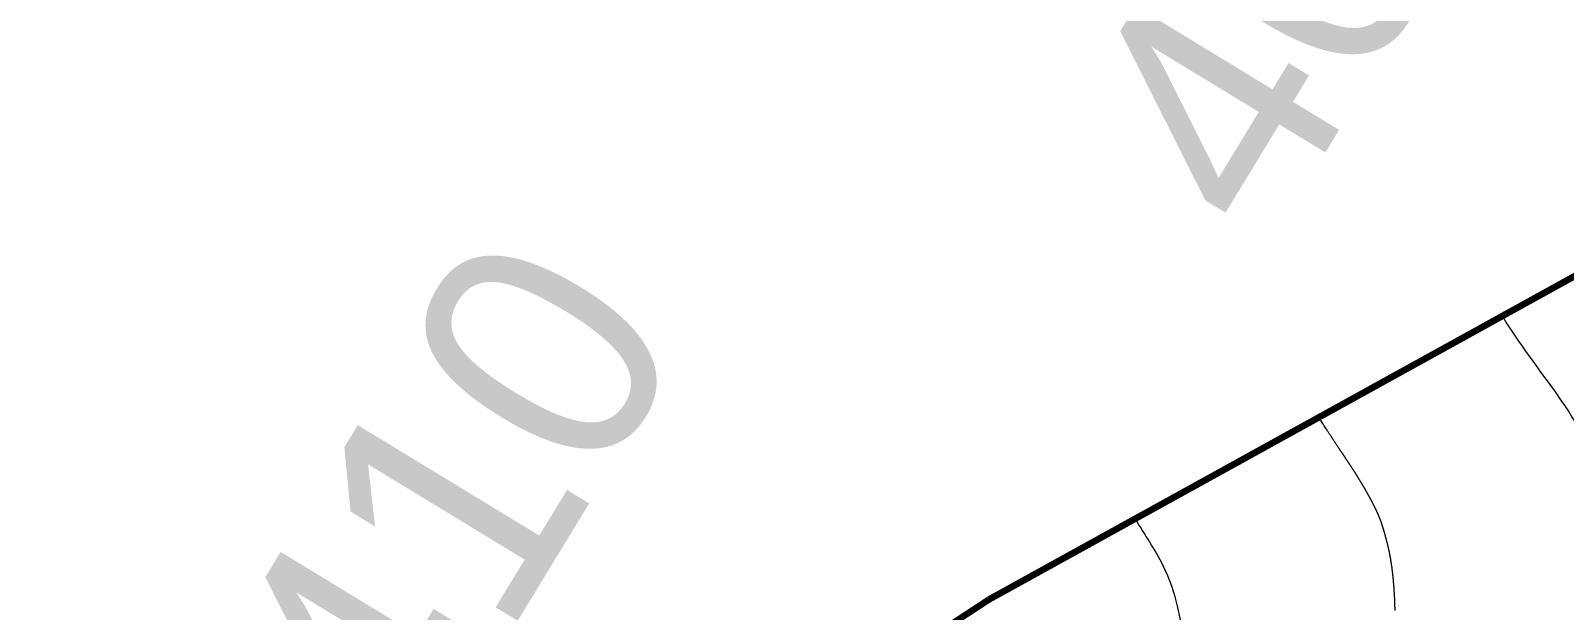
# Model space of a CAD drawing. Header units: metres. Extents: x 189445 to 380082, y 2970950 to 5942519.
# Drawn here: x 190059.92 to 190076, y 2971390.93 to 2971397.01 of the extents above; entities that cross this region are included whole.
import ezdxf

# ---------------------------------------------------------------- set-up
doc = ezdxf.new("R2010")
doc.units = ezdxf.units.M
doc.header["$LTSCALE"] = 200
doc.layers.add('Boundary line', color=7, linetype='Continuous', lineweight=30)
doc.layers.add('CONTOUR', color=255, linetype='Continuous')

msp = doc.modelspace()

# ---------------------------------------------------------------- linework, layer by layer
at = {"layer": 'Boundary line', "lineweight": 140}
for p, q in [((190076.699, 2971394.76), (190069.964, 2971391.037)), ((190069.964, 2971391.037), (190062.906, 2971386.426))]:
    msp.add_line(p, q, dxfattribs=at)
at = {"layer": 'CONTOUR', "color": 4, "linetype": 'Continuous', "lineweight": 0}
msp.add_lwpolyline([(190074.227, 2971390.926), (190074.227, 2971390.93), (190074.227, 2971390.934), (190074.227, 2971390.938), (190074.227, 2971390.942), (190074.227, 2971390.946), (190074.227, 2971390.95), (190074.227, 2971390.954), (190074.227, 2971390.958), (190074.226, 2971390.962), (190074.226, 2971390.966), (190074.226, 2971390.97), (190074.226, 2971390.974), (190074.226, 2971390.978), (190074.226, 2971390.981), (190074.226, 2971390.985), (190074.226, 2971390.989), (190074.225, 2971390.993), (190074.225, 2971390.997), (190074.225, 2971391), (190074.225, 2971391.004), (190074.225, 2971391.008), (190074.225, 2971391.012), (190074.225, 2971391.015), (190074.224, 2971391.019), (190074.224, 2971391.023), (190074.224, 2971391.027), (190074.224, 2971391.03), (190074.224, 2971391.034), (190074.224, 2971391.038), (190074.223, 2971391.041), (190074.223, 2971391.045), (190074.223, 2971391.049), (190074.223, 2971391.052), (190074.223, 2971391.056), (190074.223, 2971391.06), (190074.222, 2971391.063), (190074.222, 2971391.067), (190074.222, 2971391.07), (190074.222, 2971391.074), (190074.222, 2971391.078), (190074.221, 2971391.081), (190074.221, 2971391.085), (190074.221, 2971391.088), (190074.221, 2971391.092), (190074.221, 2971391.096), (190074.22, 2971391.099), (190074.22, 2971391.103), (190074.22, 2971391.106), (190074.22, 2971391.11), (190074.22, 2971391.113), (190074.219, 2971391.117), (190074.219, 2971391.12), (190074.219, 2971391.124), (190074.219, 2971391.127), (190074.218, 2971391.131), (190074.218, 2971391.135), (190074.218, 2971391.138), (190074.218, 2971391.142), (190074.218, 2971391.145), (190074.217, 2971391.149), (190074.217, 2971391.152), (190074.217, 2971391.156), (190074.217, 2971391.159), (190074.216, 2971391.163), (190074.216, 2971391.166), (190074.216, 2971391.17), (190074.216, 2971391.173), (190074.215, 2971391.177), (190074.215, 2971391.18), (190074.215, 2971391.184), (190074.214, 2971391.187), (190074.214, 2971391.191), (190074.214, 2971391.194), (190074.214, 2971391.198), (190074.213, 2971391.201), (190074.213, 2971391.205), (190074.213, 2971391.208), (190074.212, 2971391.212), (190074.212, 2971391.215), (190074.212, 2971391.219), (190074.212, 2971391.222), (190074.211, 2971391.226), (190074.211, 2971391.229), (190074.211, 2971391.233), (190074.21, 2971391.236), (190074.21, 2971391.24), (190074.21, 2971391.243), (190074.209, 2971391.247), (190074.209, 2971391.25), (190074.209, 2971391.254), (190074.208, 2971391.257), (190074.208, 2971391.261), (190074.208, 2971391.264), (190074.207, 2971391.268), (190074.207, 2971391.271), (190074.207, 2971391.275), (190074.206, 2971391.278), (190074.206, 2971391.282), (190074.206, 2971391.285), (190074.205, 2971391.289), (190074.205, 2971391.292), (190074.204, 2971391.296), (190074.204, 2971391.299), (190074.204, 2971391.303), (190074.203, 2971391.306), (190074.203, 2971391.31), (190074.203, 2971391.313), (190074.202, 2971391.317), (190074.202, 2971391.32), (190074.201, 2971391.324), (190074.201, 2971391.327), (190074.201, 2971391.331), (190074.2, 2971391.334), (190074.2, 2971391.338), (190074.199, 2971391.341), (190074.199, 2971391.344), (190074.198, 2971391.348), (190074.198, 2971391.351), (190074.198, 2971391.355), (190074.197, 2971391.358), (190074.197, 2971391.362), (190074.196, 2971391.365), (190074.196, 2971391.369), (190074.195, 2971391.372), (190074.195, 2971391.376), (190074.194, 2971391.379), (190074.194, 2971391.383), (190074.193, 2971391.386), (190074.193, 2971391.389), (190074.192, 2971391.393), (190074.192, 2971391.396), (190074.191, 2971391.4), (190074.191, 2971391.403), (190074.19, 2971391.407), (190074.19, 2971391.41), (190074.189, 2971391.414), (190074.189, 2971391.417), (190074.188, 2971391.421), (190074.188, 2971391.424), (190074.187, 2971391.427), (190074.187, 2971391.431), (190074.186, 2971391.434), (190074.186, 2971391.438), (190074.185, 2971391.441), (190074.185, 2971391.445), (190074.184, 2971391.448), (190074.183, 2971391.452), (190074.183, 2971391.455), (190074.182, 2971391.459), (190074.182, 2971391.462), (190074.181, 2971391.466), (190074.181, 2971391.469), (190074.18, 2971391.473), (190074.179, 2971391.476), (190074.179, 2971391.48), (190074.178, 2971391.483), (190074.177, 2971391.487), (190074.177, 2971391.49), (190074.176, 2971391.494), (190074.175, 2971391.497), (190074.175, 2971391.501), (190074.174, 2971391.504), (190074.173, 2971391.508), (190074.173, 2971391.511), (190074.172, 2971391.515), (190074.171, 2971391.519), (190074.171, 2971391.522), (190074.17, 2971391.526), (190074.169, 2971391.529), (190074.169, 2971391.533), (190074.168, 2971391.536), (190074.167, 2971391.54), (190074.166, 2971391.544), (190074.166, 2971391.547), (190074.165, 2971391.551), (190074.164, 2971391.554), (190074.163, 2971391.558), (190074.162, 2971391.562), (190074.162, 2971391.565), (190074.161, 2971391.569), (190074.16, 2971391.573), (190074.159, 2971391.576), (190074.158, 2971391.58), (190074.158, 2971391.584), (190074.157, 2971391.587), (190074.156, 2971391.591), (190074.155, 2971391.595), (190074.154, 2971391.599), (190074.153, 2971391.602), (190074.152, 2971391.606), (190074.151, 2971391.61), (190074.151, 2971391.614), (190074.15, 2971391.617), (190074.149, 2971391.621), (190074.148, 2971391.625), (190074.147, 2971391.629), (190074.146, 2971391.632), (190074.145, 2971391.636), (190074.144, 2971391.64), (190074.143, 2971391.644), (190074.142, 2971391.647), (190074.141, 2971391.651), (190074.14, 2971391.655), (190074.139, 2971391.658), (190074.138, 2971391.662), (190074.137, 2971391.666), (190074.136, 2971391.67), (190074.135, 2971391.673), (190074.134, 2971391.677), (190074.133, 2971391.681), (190074.132, 2971391.684), (190074.131, 2971391.688), (190074.13, 2971391.692), (190074.129, 2971391.695), (190074.128, 2971391.699), (190074.127, 2971391.702), (190074.126, 2971391.706), (190074.126, 2971391.71), (190074.125, 2971391.713), (190074.124, 2971391.717), (190074.123, 2971391.72), (190074.122, 2971391.724), (190074.121, 2971391.727), (190074.12, 2971391.73), (190074.119, 2971391.734), (190074.118, 2971391.737), (190074.117, 2971391.74), (190074.116, 2971391.744), (190074.115, 2971391.747), (190074.114, 2971391.75), (190074.113, 2971391.754), (190074.112, 2971391.757), (190074.111, 2971391.76), (190074.11, 2971391.763), (190074.109, 2971391.766), (190074.109, 2971391.769), (190074.108, 2971391.772), (190074.107, 2971391.775), (190074.106, 2971391.778), (190074.105, 2971391.781), (190074.104, 2971391.784), (190074.103, 2971391.787), (190074.103, 2971391.789), (190074.102, 2971391.792), (190074.101, 2971391.795), (190074.1, 2971391.798), (190074.099, 2971391.8), (190074.099, 2971391.803), (190074.098, 2971391.805), (190074.097, 2971391.808), (190074.096, 2971391.81), (190074.096, 2971391.813), (190074.095, 2971391.815), (190074.094, 2971391.817), (190074.093, 2971391.819), (190074.093, 2971391.822), (190074.092, 2971391.824), (190074.091, 2971391.826), (190074.091, 2971391.828), (190074.09, 2971391.83), (190074.089, 2971391.832), (190074.089, 2971391.834), (190074.088, 2971391.836), (190074.088, 2971391.838), (190074.087, 2971391.84), (190074.086, 2971391.842), (190074.086, 2971391.843), (190074.085, 2971391.845), (190074.085, 2971391.847), (190074.084, 2971391.848), (190074.084, 2971391.85), (190074.083, 2971391.852), (190074.082, 2971391.853), (190074.082, 2971391.855), (190074.081, 2971391.857), (190074.081, 2971391.858), (190074.08, 2971391.86), (190074.08, 2971391.861), (190074.079, 2971391.862), (190074.079, 2971391.864), (190074.078, 2971391.865), (190074.078, 2971391.867), (190074.077, 2971391.868), (190074.077, 2971391.869), (190074.076, 2971391.871), (190074.076, 2971391.872), (190074.075, 2971391.873), (190074.075, 2971391.875), (190074.074, 2971391.876), (190074.074, 2971391.877), (190074.074, 2971391.878), (190074.073, 2971391.88), (190074.073, 2971391.881), (190074.072, 2971391.882), (190074.072, 2971391.883), (190074.071, 2971391.885), (190074.071, 2971391.886), (190074.07, 2971391.887), (190074.07, 2971391.888), (190074.069, 2971391.889), (190074.069, 2971391.891), (190074.068, 2971391.892), (190074.068, 2971391.893), (190074.067, 2971391.894), (190074.067, 2971391.895), (190074.066, 2971391.896), (190074.066, 2971391.898), (190074.065, 2971391.899), (190074.065, 2971391.9), (190074.064, 2971391.901), (190074.064, 2971391.902), (190074.063, 2971391.904), (190074.063, 2971391.905), (190074.062, 2971391.906), (190074.062, 2971391.907), (190074.061, 2971391.909), (190074.061, 2971391.91), (190074.06, 2971391.911), (190074.06, 2971391.912), (190074.059, 2971391.914), (190074.059, 2971391.915), (190074.058, 2971391.916), (190074.057, 2971391.918), (190074.057, 2971391.919), (190074.056, 2971391.92), (190074.056, 2971391.922), (190074.055, 2971391.923), (190074.054, 2971391.925), (190074.054, 2971391.926), (190074.053, 2971391.927), (190074.053, 2971391.929), (190074.052, 2971391.93), (190074.051, 2971391.932), (190074.051, 2971391.933), (190074.05, 2971391.935), (190074.049, 2971391.936), (190074.049, 2971391.938), (190074.048, 2971391.939), (190074.047, 2971391.941), (190074.047, 2971391.942), (190074.046, 2971391.944), (190074.045, 2971391.946), (190074.044, 2971391.947), (190074.044, 2971391.949), (190074.043, 2971391.95), (190074.042, 2971391.952), (190074.041, 2971391.954), (190074.041, 2971391.955), (190074.04, 2971391.957), (190074.039, 2971391.959), (190074.038, 2971391.961), (190074.037, 2971391.962), (190074.036, 2971391.964), (190074.036, 2971391.966), (190074.035, 2971391.968), (190074.034, 2971391.97), (190074.033, 2971391.972), (190074.032, 2971391.973), (190074.031, 2971391.975), (190074.03, 2971391.977), (190074.029, 2971391.979), (190074.028, 2971391.981), (190074.028, 2971391.983), (190074.027, 2971391.985), (190074.026, 2971391.987), (190074.025, 2971391.989), (190074.024, 2971391.991), (190074.023, 2971391.993), (190074.022, 2971391.995), (190074.021, 2971391.998), (190074.019, 2971392), (190074.018, 2971392.002), (190074.017, 2971392.004), (190074.016, 2971392.006), (190074.015, 2971392.009), (190074.014, 2971392.011), (190074.013, 2971392.013), (190074.012, 2971392.015), (190074.011, 2971392.018), (190074.009, 2971392.02), (190074.008, 2971392.022), (190074.007, 2971392.025), (190074.006, 2971392.027), (190074.004, 2971392.03), (190074.003, 2971392.032), (190074.002, 2971392.035), (190074.001, 2971392.037), (190073.999, 2971392.04), (190073.998, 2971392.042), (190073.997, 2971392.045), (190073.995, 2971392.047), (190073.994, 2971392.05), (190073.993, 2971392.052), (190073.991, 2971392.055), (190073.99, 2971392.058), (190073.989, 2971392.06), (190073.987, 2971392.063), (190073.986, 2971392.066), (190073.984, 2971392.068), (190073.983, 2971392.071), (190073.982, 2971392.074), (190073.98, 2971392.077), (190073.979, 2971392.079), (190073.977, 2971392.082), (190073.976, 2971392.085), (190073.974, 2971392.088), (190073.973, 2971392.091), (190073.971, 2971392.093), (190073.97, 2971392.096), (190073.968, 2971392.099), (190073.967, 2971392.102), (190073.965, 2971392.105), (190073.964, 2971392.108), (190073.962, 2971392.111), (190073.96, 2971392.114), (190073.959, 2971392.116), (190073.957, 2971392.119), (190073.956, 2971392.122), (190073.954, 2971392.125), (190073.952, 2971392.128), (190073.951, 2971392.131), (190073.949, 2971392.134), (190073.948, 2971392.137), (190073.946, 2971392.14), (190073.944, 2971392.143), (190073.943, 2971392.146), (190073.941, 2971392.149), (190073.939, 2971392.152), (190073.938, 2971392.155), (190073.936, 2971392.158), (190073.934, 2971392.161), (190073.933, 2971392.164), (190073.931, 2971392.167), (190073.929, 2971392.17), (190073.928, 2971392.173), (190073.926, 2971392.176), (190073.924, 2971392.179), (190073.922, 2971392.182), (190073.921, 2971392.185), (190073.919, 2971392.188), (190073.917, 2971392.191), (190073.916, 2971392.194), (190073.914, 2971392.197), (190073.912, 2971392.2), (190073.91, 2971392.203), (190073.909, 2971392.206), (190073.907, 2971392.209), (190073.905, 2971392.212), (190073.903, 2971392.215), (190073.902, 2971392.218), (190073.9, 2971392.221), (190073.898, 2971392.224), (190073.896, 2971392.227), (190073.894, 2971392.23), (190073.893, 2971392.233), (190073.891, 2971392.236), (190073.889, 2971392.239), (190073.887, 2971392.242), (190073.886, 2971392.245), (190073.884, 2971392.248), (190073.882, 2971392.251), (190073.88, 2971392.254), (190073.878, 2971392.257), (190073.877, 2971392.26), (190073.875, 2971392.263), (190073.873, 2971392.266), (190073.871, 2971392.269), (190073.869, 2971392.272), (190073.868, 2971392.275), (190073.866, 2971392.278), (190073.864, 2971392.281), (190073.862, 2971392.284), (190073.86, 2971392.287), (190073.858, 2971392.29), (190073.857, 2971392.293), (190073.855, 2971392.296), (190073.853, 2971392.299), (190073.851, 2971392.302), (190073.849, 2971392.305), (190073.847, 2971392.308), (190073.845, 2971392.311), (190073.844, 2971392.314), (190073.842, 2971392.317), (190073.84, 2971392.32), (190073.838, 2971392.323), (190073.836, 2971392.326), (190073.834, 2971392.329), (190073.832, 2971392.332), (190073.831, 2971392.335), (190073.829, 2971392.338), (190073.827, 2971392.341), (190073.825, 2971392.344), (190073.823, 2971392.347), (190073.821, 2971392.35), (190073.819, 2971392.353), (190073.817, 2971392.356), (190073.816, 2971392.359), (190073.814, 2971392.362), (190073.812, 2971392.365), (190073.81, 2971392.368), (190073.808, 2971392.371), (190073.806, 2971392.374), (190073.804, 2971392.377), (190073.802, 2971392.379), (190073.8, 2971392.382), (190073.799, 2971392.385), (190073.797, 2971392.388), (190073.795, 2971392.391), (190073.793, 2971392.394), (190073.791, 2971392.397), (190073.789, 2971392.4), (190073.787, 2971392.403), (190073.785, 2971392.406), (190073.783, 2971392.409), (190073.781, 2971392.412), (190073.779, 2971392.415), (190073.777, 2971392.418), (190073.775, 2971392.421), (190073.773, 2971392.424), (190073.772, 2971392.427), (190073.77, 2971392.43), (190073.768, 2971392.433), (190073.766, 2971392.436), (190073.764, 2971392.439), (190073.762, 2971392.442), (190073.76, 2971392.445), (190073.758, 2971392.448), (190073.756, 2971392.451), (190073.754, 2971392.454), (190073.752, 2971392.457), (190073.75, 2971392.46), (190073.748, 2971392.463), (190073.746, 2971392.466), (190073.744, 2971392.47), (190073.742, 2971392.473), (190073.74, 2971392.476), (190073.737, 2971392.479), (190073.735, 2971392.482), (190073.733, 2971392.485), (190073.731, 2971392.488), (190073.729, 2971392.491), (190073.727, 2971392.495), (190073.725, 2971392.498), (190073.723, 2971392.501), (190073.721, 2971392.504), (190073.718, 2971392.507), (190073.716, 2971392.511), (190073.714, 2971392.514), (190073.712, 2971392.517), (190073.71, 2971392.521), (190073.708, 2971392.524), (190073.705, 2971392.527), (190073.703, 2971392.53), (190073.701, 2971392.534), (190073.699, 2971392.537), (190073.696, 2971392.541), (190073.694, 2971392.544), (190073.692, 2971392.547), (190073.69, 2971392.551), (190073.687, 2971392.554), (190073.685, 2971392.558), (190073.683, 2971392.561), (190073.68, 2971392.565), (190073.678, 2971392.568), (190073.676, 2971392.572), (190073.673, 2971392.575), (190073.671, 2971392.579), (190073.668, 2971392.583), (190073.666, 2971392.586), (190073.663, 2971392.59), (190073.661, 2971392.594), (190073.658, 2971392.597), (190073.656, 2971392.601), (190073.653, 2971392.605), (190073.651, 2971392.609), (190073.648, 2971392.613), (190073.646, 2971392.617), (190073.643, 2971392.62), (190073.64, 2971392.624), (190073.638, 2971392.628), (190073.635, 2971392.632), (190073.632, 2971392.637), (190073.63, 2971392.641), (190073.627, 2971392.645), (190073.624, 2971392.649), (190073.621, 2971392.653), (190073.618, 2971392.658), (190073.615, 2971392.662), (190073.612, 2971392.666), (190073.609, 2971392.671), (190073.606, 2971392.675), (190073.603, 2971392.68), (190073.6, 2971392.685), (190073.597, 2971392.69), (190073.594, 2971392.694), (190073.591, 2971392.699), (190073.588, 2971392.704), (190073.584, 2971392.709), (190073.581, 2971392.714), (190073.578, 2971392.719), (190073.574, 2971392.725), (190073.571, 2971392.73), (190073.567, 2971392.735), (190073.564, 2971392.741), (190073.56, 2971392.747), (190073.556, 2971392.752), (190073.552, 2971392.758), (190073.549, 2971392.764), (190073.545, 2971392.77), (190073.541, 2971392.776), (190073.537, 2971392.782), (190073.533, 2971392.788), (190073.529, 2971392.795), (190073.524, 2971392.802), (190073.52, 2971392.809), (190073.515, 2971392.816), (190073.51, 2971392.824), (190073.504, 2971392.833), (190073.499, 2971392.842), (190073.492, 2971392.852), (190073.485, 2971392.863), (190073.477, 2971392.876), (190073.467, 2971392.891), (190073.456, 2971392.909), (190073.443, 2971392.929), (190073.428, 2971392.952)], dxfattribs=at)
at = {"layer": 'CONTOUR', "color": 72, "linetype": 'Continuous', "lineweight": 0}
for points, knots in [([(190201.6, 2971199.051), (190201.6, 2971199.051), (190201.531, 2971199.115), (190200.737, 2971199.751), (190199.367, 2971199.665), (190198.107, 2971200.616), (190194.335, 2971198.366), (190188.892, 2971199.31), (190183.89, 2971196.905), (190182.159, 2971196.78), (190181.599, 2971196.938), (190181.381, 2971197.612), (190181.353, 2971198.189), (190181.348, 2971198.878), (190181.553, 2971199.037), (190182.014, 2971199.121), (190185.294, 2971200.334), (190185.602, 2971206.317), (190190.259, 2971209.672), (190192.408, 2971210.538), (190193.739, 2971209.875), (190194.895, 2971209.875), (190195.149, 2971210.178), (190195.485, 2971211.652), (190196.728, 2971213.328), (190195.394, 2971215.834), (190195.978, 2971218.707), (190195.211, 2971224.777), (190190.093, 2971228.031), (190186.934, 2971231.641), (190185.298, 2971233.955), (190186.587, 2971235.502), (190186.397, 2971236.552), (190185.326, 2971236.586), (190184.289, 2971235.187), (190182.242, 2971236.257), (190181.18, 2971239.102), (190179.663, 2971244.307), (190183.53, 2971249.77), (190186.387, 2971255.172), (190185.484, 2971259.295), (190186.154, 2971263.761), (190183.214, 2971269.643), (190178.056, 2971275.958), (190174.027, 2971285.317), (190166.883, 2971286.189), (190160.659, 2971286.591), (190156.783, 2971289.362), (190150.829, 2971291.034), (190146.593, 2971291.834), (190141.09, 2971295.326), (190133.03, 2971292.896), (190115.795, 2971298.676), (190109.397, 2971318.511), (190117.623, 2971332.473), (190120.072, 2971331.626), (190121.052, 2971331.959), (190122.194, 2971336.087), (190122.787, 2971339.111), (190123.119, 2971343.961), (190119.207, 2971343.257), (190116.664, 2971338.634), (190112.366, 2971335.916), (190108.019, 2971334.834), (190105.221, 2971335.162), (190102.442, 2971333.63), (190100.67, 2971333.607), (190099.269, 2971332.665), (190095.76, 2971332.693), (190096.547, 2971327.166), (190090.844, 2971325.957), (190084.986, 2971333.08), (190085.051, 2971339.884), (190076.336, 2971345.238), (190075.264, 2971345.263), (190075.274, 2971345.493), (190075.35, 2971345.633), (190075.506, 2971345.977), (190074.869, 2971348.228), (190074.178, 2971351.112), (190076.316, 2971356.033), (190080.97, 2971359.134), (190079.265, 2971363.659), (190079.543, 2971366.359), (190078.463, 2971373.145), (190080.419, 2971382.137), (190081.163, 2971390.335), (190080.834, 2971394.081), (190080.052, 2971394.949), (190079.993, 2971395.906), (190079.839, 2971396.46)], [30.621496, 30.621496, 30.621496, 30.621496, 30.622046, 30.903912, 33.625363, 34.567121, 34.930028, 46.135504, 49.87039, 51.188176, 51.326924, 51.515982, 53.132952, 53.320449, 53.374302, 53.889993, 54.695995, 63.736136, 68.01713, 69.391819, 72.163375, 72.451711, 72.533559, 73.320309, 76.96472, 77.554158, 81.6033, 85.246988, 95.37571, 97.503056, 100.251387, 102.511042, 102.768586, 103.026565, 105.29003, 107.068144, 108.604982, 114.40897, 122.217517, 127.412826, 132.174364, 134.31214, 140.824511, 150.56784, 159.71025, 168.746935, 169.812999, 178.442843, 182.151561, 188.402336, 191.230069, 201.211093, 211.130692, 243.545355, 248.550543, 250.255162, 250.434417, 251.591108, 261.502213, 262.814068, 263.764421, 271.74548, 277.887535, 278.289417, 285.18868, 285.664071, 287.737221, 290.316795, 290.367795, 298.229864, 299.095969, 301.740959, 325.750835, 326.526802, 326.620674, 326.630924, 326.661458, 326.941072, 327.810956, 333.1847, 335.586193, 343.688843, 346.104211, 349.122802, 351.788708, 366.586961, 376.087893, 376.642913, 377.668557, 379.393041, 379.393041, 379.393041, 379.393041]), ([(190200.902, 2971197.459), (190200.902, 2971197.459), (190200.871, 2971197.486), (190200.539, 2971197.76), (190199.949, 2971197.766), (190199.286, 2971198.163), (190197.401, 2971196.729), (190191.739, 2971197.341), (190185.896, 2971193.521), (190181.006, 2971193.272), (190179.43, 2971193.715), (190178.819, 2971195.611), (190178.739, 2971197.235), (190178.725, 2971199.174), (190179.303, 2971199.62), (190180.586, 2971199.874), (190184.386, 2971201.013), (190186.033, 2971207.561), (190191.216, 2971211.202), (190193.625, 2971213.069), (190194.498, 2971212.821), (190194.659, 2971212.82), (190194.695, 2971212.862), (190194.748, 2971213.068), (190194.998, 2971213.662), (190194.037, 2971214.696), (190194.547, 2971217.747), (190193.836, 2971223.365), (190189.136, 2971227.158), (190185.408, 2971230.553), (190185.214, 2971233.063), (190183.458, 2971234.647), (190180.76, 2971234.727), (190179.556, 2971238.655), (190177.937, 2971244.477), (190181.934, 2971249.539), (190184.325, 2971254.073), (190183.783, 2971257.048), (190184.757, 2971260.75), (190181.04, 2971268.536), (190175.253, 2971274.739), (190171.13, 2971283.801), (190165.949, 2971284.507), (190161.123, 2971284.646), (190157.254, 2971287.111), (190151.354, 2971288.72), (190146.508, 2971289.63), (190140.005, 2971293.573), (190131.719, 2971290.679), (190113.416, 2971296.863), (190107.144, 2971317.589), (190115.787, 2971333.062), (190118.113, 2971332.385), (190118.736, 2971332.595), (190119.463, 2971335.224), (190120.73, 2971337.118), (190120.051, 2971340.232), (190117.562, 2971339.786), (190115.963, 2971336.775), (190112.447, 2971334.816), (190108.561, 2971333.883), (190105.111, 2971333.966), (190102.03, 2971331.935), (190098.53, 2971332.264), (190095.707, 2971327.823), (190093.508, 2971325.371), (190091.768, 2971323.557), (190087.98, 2971328.118), (190085.753, 2971333.48), (190077.888, 2971343.241), (190073.653, 2971341.844), (190073.018, 2971342.071), (190072.922, 2971343.85), (190075.097, 2971346.962), (190071.66, 2971351.531), (190075.242, 2971355.908), (190077.163, 2971358.712), (190077.855, 2971361.738), (190077.727, 2971363.419), (190077.864, 2971366.539), (190076.836, 2971372.657), (190078.23, 2971381.316), (190079.338, 2971388.623), (190078.542, 2971393.524), (190077.65, 2971394.144), (190077.462, 2971395.025), (190077.426, 2971395.153)], [39.070328, 39.070328, 39.070328, 39.070328, 39.071171, 39.191275, 40.350897, 40.752018, 41.318101, 46.647437, 57.156578, 60.863943, 61.254276, 61.786069, 66.334496, 66.861867, 67.013331, 68.463856, 70.730643, 78.481899, 85.920246, 88.309084, 88.69542, 88.735605, 88.746962, 88.856147, 89.364025, 90.567188, 92.408538, 98.262005, 106.689846, 109.589619, 113.103572, 113.308201, 116.64958, 119.816732, 124.354289, 134.570425, 137.052112, 139.326852, 143.326939, 148.129303, 163.892807, 169.867155, 175.772272, 178.047902, 184.394803, 188.881966, 196.447262, 199.000853, 211.254117, 219.587781, 254.982714, 260.446906, 261.531416, 261.645465, 262.381425, 268.687282, 269.521924, 270.126483, 275.203649, 279.111418, 281.803809, 287.218678, 288.927943, 292.687853, 296.395067, 302.546236, 303.223867, 304.790997, 319.016557, 330.002184, 331.340818, 331.486935, 331.918543, 335.872651, 342.741165, 343.401367, 352.539534, 352.587388, 352.671393, 357.554983, 361.97534, 371.117845, 383.682649, 383.719146, 386.001885, 386.401477, 386.401477, 386.401477, 386.401477]), ([(190199.689, 2971195.113), (190199.689, 2971195.113), (190199.653, 2971195.132), (190199.193, 2971195.183), (190194.281, 2971192.484), (190187.075, 2971190.44), (190179.855, 2971189.76), (190177.262, 2971190.492), (190176.256, 2971193.61), (190176.125, 2971196.281), (190176.102, 2971199.47), (190177.053, 2971200.203), (190179.13, 2971200.652), (190183.584, 2971201.627), (190184.912, 2971209.26), (190192.484, 2971210.997), (190192.808, 2971216.902), (190192.545, 2971222.175), (190187.828, 2971226.177), (190184.596, 2971229.141), (190183.908, 2971231.886), (190182.128, 2971233.471), (190178.955, 2971234.183), (190177.917, 2971238.03), (190176.001, 2971244.608), (190182.166, 2971248.551), (190182.166, 2971252.955), (190183.565, 2971254.491), (190182.998, 2971257.988), (190179.577, 2971267.257), (190172.455, 2971273.525), (190168.266, 2971282.331), (190164.996, 2971282.784), (190161.577, 2971282.688), (190157.723, 2971284.848), (190151.879, 2971286.402), (190146.423, 2971287.428), (190138.918, 2971291.815), (190130.397, 2971288.443), (190111.025, 2971294.974), (190104.915, 2971316.612), (190113.114, 2971330.503), (190116.153, 2971333.142), (190116.31, 2971333.349), (190116.731, 2971334.358), (190117.275, 2971335.169), (190116.984, 2971336.502), (190115.918, 2971336.312), (190115.238, 2971335.002), (190112.333, 2971333.963), (190109.105, 2971332.908), (190105.038, 2971332.721), (190102.38, 2971330.731), (190096.865, 2971330.394), (190094.383, 2971324.801), (190093.029, 2971320.907), (190092.274, 2971320.353), (190091.404, 2971321.602), (190087.279, 2971328.524), (190080.06, 2971340.938), (190071.905, 2971338.195), (190070.682, 2971338.634), (190070.482, 2971342.07), (190073.765, 2971345.938), (190070.323, 2971351.893), (190073.676, 2971355.287), (190075.395, 2971358.371), (190076.154, 2971362.698), (190076.042, 2971365.615), (190075.779, 2971369.246), (190075.1, 2971372.476), (190075.814, 2971377.061), (190075.83, 2971383.295), (190076.655, 2971388.491), (190076.385, 2971392.778), (190075.696, 2971393.441), (190075.353, 2971394.016)], [53.224789, 53.224789, 53.224789, 53.224789, 53.225307, 53.35407, 54.520757, 69.57317, 75.669169, 76.310995, 77.185534, 84.665419, 85.53269, 85.781737, 88.166759, 91.895011, 98.356001, 108.105971, 108.572212, 115.958877, 122.685839, 126.358131, 128.830371, 130.8453, 133.197195, 137.995086, 141.266395, 153.287292, 153.636189, 153.87381, 159.320456, 162.412475, 184.196706, 187.002994, 189.776541, 193.261824, 197.324108, 202.590671, 211.469819, 213.750161, 228.275665, 235.023691, 273.397214, 279.321103, 279.785503, 279.834335, 280.149516, 282.850278, 283.207751, 283.466684, 285.641233, 287.314546, 292.295747, 296.227206, 299.170345, 301.893566, 312.041409, 313.961312, 314.172814, 314.662073, 319.103315, 340.297913, 342.8804, 343.162285, 343.995064, 351.624564, 357.592057, 359.746261, 365.094171, 368.110054, 372.782101, 373.814206, 379.040445, 382.528284, 387.628663, 397.715967, 398.313961, 400.323765, 400.323765, 400.323765, 400.323765]), ([(190194.465, 2971185.295), (190194.465, 2971185.295), (190194.254, 2971185.371), (190191.86, 2971185.78), (190189.364, 2971184.187), (190186.666, 2971183.016), (190185.086, 2971182.337), (190183.164, 2971183.303), (190181, 2971183.627), (190179.063, 2971183.144), (190176.853, 2971184.625), (190174.766, 2971183.506), (190172.791, 2971184.239), (190171.329, 2971189.804), (190170.888, 2971194.362), (190170.856, 2971200.063), (190172.555, 2971201.368), (190176.183, 2971202.259), (190181.846, 2971202.901), (190183.714, 2971208.501), (190189.306, 2971211.088), (190188.371, 2971216.918), (190188.457, 2971221.442), (190185.183, 2971224.249), (190182.913, 2971226.25), (190181.416, 2971229.693), (190179.549, 2971231.175), (190175.228, 2971233.028), (190174.503, 2971236.766), (190173.512, 2971240.55), (190176.665, 2971243.919), (190174.262, 2971250.229), (190178.189, 2971253.074), (190179.068, 2971254.673), (190178.811, 2971255.631), (190173.078, 2971263.608), (190169.79, 2971269.485), (190163.79, 2971278.202), (190152.811, 2971282.383), (190146.244, 2971283.002), (190136.754, 2971288.325), (190127.655, 2971284.003), (190107.132, 2971291.773), (190094.661, 2971323.611), (190109.307, 2971330.251), (190109.592, 2971331.201), (190108.553, 2971331.441), (190107.722, 2971330.555), (190104.824, 2971330.387), (190103.117, 2971328.269), (190099.815, 2971327.751), (190095.742, 2971319.147), (190104.1, 2971302.157), (190091.247, 2971279.297), (190078.199, 2971278.677), (190077.413, 2971277.679), (190077.072, 2971277.475), (190076.822, 2971277.547), (190075.432, 2971278.731), (190072.983, 2971275.824), (190069.105, 2971272.441), (190064.406, 2971270.953), (190058.793, 2971268.778), (190055.17, 2971271.454), (190051.947, 2971272.394), (190049.273, 2971273.794), (190049.706, 2971276.887), (190048.308, 2971278.522), (190048.079, 2971279.404), (190048.46, 2971279.978), (190050.684, 2971281.347), (190050.974, 2971285.235), (190053.368, 2971288.077), (190055.221, 2971288.273), (190056.219, 2971289.415), (190057.933, 2971290.962), (190062.315, 2971287.404), (190071.743, 2971292.286), (190072.241, 2971281.985), (190076.686, 2971282.578), (190083.589, 2971294.11), (190082.431, 2971326.021), (190076.764, 2971332.825), (190068.409, 2971330.894), (190066.009, 2971331.763), (190065.584, 2971338.512), (190071.115, 2971343.854), (190067.556, 2971352.224), (190070.736, 2971354.257), (190071.285, 2971356.33), (190070.963, 2971359.028), (190072.418, 2971361.909), (190072.156, 2971366.214), (190071.973, 2971370.462), (190070.561, 2971376.308), (190071.848, 2971382.83), (190071.937, 2971387.92), (190072.08, 2971391.04), (190071.601, 2971391.723), (190071.503, 2971391.887)], [161.495104, 161.495104, 161.495104, 161.495104, 161.495633, 162.193791, 168.519226, 169.512236, 171.14763, 173.380764, 175.511455, 177.744499, 178.928295, 183.046632, 183.48025, 185.040501, 198.384829, 199.932068, 200.376277, 204.630295, 211.281396, 215.164387, 221.023707, 227.104575, 230.756471, 234.082415, 239.2989, 239.688625, 245.324897, 245.697237, 253.755295, 254.492757, 257.204657, 265.736855, 270.197869, 270.656091, 270.882707, 273.088916, 300.367537, 302.663979, 308.71465, 320.220635, 321.95359, 341.025558, 344.601057, 388.932472, 390.887317, 391.128582, 391.386215, 393.473683, 394.437519, 399.849303, 400.498629, 404.266645, 423.991536, 456.341121, 459.045453, 460.00296, 460.101832, 460.162765, 460.752872, 465.285603, 467.661495, 477.312646, 479.324168, 485.204627, 488.910193, 489.796672, 493.91098, 496.081577, 496.306345, 496.470872, 498.059717, 503.896391, 506.876927, 508.370004, 509.051802, 511.40623, 514.155896, 523.515155, 533.141652, 534.259508, 538.377682, 573.841608, 594.082723, 599.153826, 599.707346, 601.342371, 616.321757, 620.486973, 624.267585, 625.768793, 626.705605, 632.351776, 634.762801, 639.554032, 645.131409, 652.576104, 658.975143, 660.859794, 661.43329, 661.43329, 661.43329, 661.43329])]:
    msp.add_open_spline(points, degree=3, knots=knots, dxfattribs=at)

# ---------------------------------------------------------------- texts
at = {"lineweight": 0, "char_height": 2.5, "attachment_point": 1, "rotation": 58.6763}
for s, insert in [('405', (190070.757, 2971396.04)), ('410', (190061.79, 2971390.312))]:
    msp.add_mtext_dynamic_manual_height_columns(s, width=7.97874, gutter_width=12.5, heights=[3.027], dxfattribs=dict(at, insert=insert))

doc.saveas('drawing.dxf')
